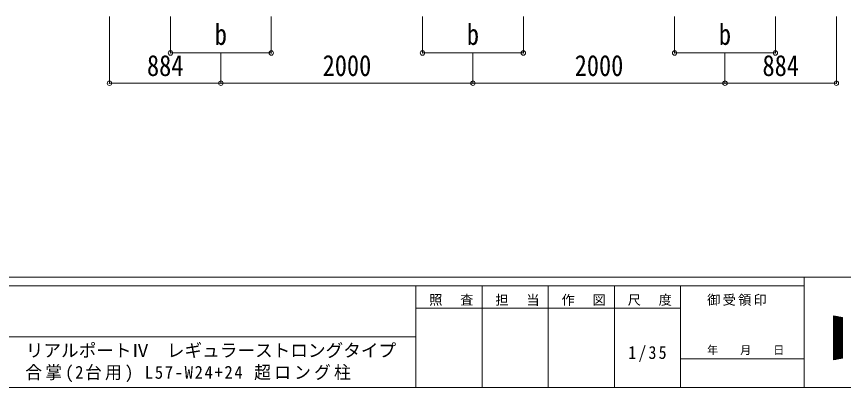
# Model space of a CAD drawing. Units: millimetres at full size, sheet at 1:35. Extents: x -9783 to 9892, y -6828 to 6752.
# Drawn here: x 36 to 6598, y -6828 to -3886 of the extents above; entities that cross this region are included whole.
import ezdxf
from ezdxf.enums import TextEntityAlignment as Align

# ---------------------------------------------------------------- set-up
doc = ezdxf.new("R2010")
doc.units = ezdxf.units.MM
doc.header["$LTSCALE"] = 35
doc.header["$PDMODE"] = 32
doc.header["$PDSIZE"] = 35
doc.layers.add('0-A_寸法', color=6, linetype='Continuous', lineweight=9)
doc.layers.add('F-0_240', color=7, linetype='Continuous', lineweight=9)
doc.styles.add('ＭＳ ゴシック', font='')
doc.styles.get('ＭＳ ゴシック').set_extended_font_data('MS Gothic')

msp = doc.modelspace()

# ---------------------------------------------------------------- linework, layer by layer
at = {"layer": '0-A_寸法'}
for p, q in [((773.64, -4414.56), (773.64, -3885.62)), ((1257.63, -4174.58), (1257.63, -3885.62)), ((2057.63, -4174.58), (2057.63, -3885.62)), ((3257.63, -4174.58), (3257.63, -3885.62)), ((4057.63, -4174.58), (4057.63, -3885.62)), ((5257.63, -4174.58), (5257.63, -3885.62)), ((6057.63, -4174.58), (6057.63, -3885.62)), ((6541.62, -4414.56), (6541.62, -3885.62)), ((1257.63, -4174.58), (2057.63, -4174.58)), ((1657.63, -4414.56), (1657.63, -4174.58)), ((3257.63, -4174.58), (4057.63, -4174.58)), ((3657.63, -4414.56), (3657.63, -4174.58)), ((5257.63, -4174.58), (6057.63, -4174.58)), ((5657.63, -4414.56), (5657.63, -4174.58)), ((773.64, -4414.56), (1657.63, -4414.56)), ((1657.63, -4414.56), (3657.63, -4414.56)), ((5657.63, -4414.56), (3657.63, -4414.56)), ((5657.63, -4414.56), (6541.62, -4414.56))]:
    msp.add_line(p, q, dxfattribs=at)
for p in [(1257.63, -4174.58), (2057.63, -4174.58), (3257.63, -4174.58), (4057.63, -4174.58), (5257.63, -4174.58), (6057.63, -4174.58), (773.64, -4414.56), (1657.63, -4414.56), (3657.63, -4414.56), (5657.63, -4414.56), (6541.62, -4414.56)]:
    msp.add_point(p, dxfattribs=at)
at = {"layer": 'F-0_240', "color": 5}
for p, q in [((-9783.03, -5953.1), (9396.97, -5953.1)), ((6285.75, -5953.1), (6285.75, -6828.1)), ((-9783.03, -6023.1), (6285.75, -6023.1)), ((3205.75, -6023.1), (3205.75, -6828.1)), ((3730.75, -6023.1), (3730.75, -6828.1)), ((4255.75, -6023.1), (4255.75, -6828.1)), ((4780.75, -6023.1), (4780.75, -6828.1)), ((5305.75, -6023.1), (5305.75, -6828.1)), ((3205.75, -6198.1), (5305.75, -6198.1)), ((-3969.25, -6425.6), (3205.75, -6425.6)), ((5305.75, -6600.6), (6285.75, -6600.6)), ((-9783.03, -6828.1), (9396.97, -6828.1))]:
    msp.add_line(p, q, dxfattribs=at)
at = {"layer": 'F-0_240'}
for p, q in [((6519.04, -6259.47), (6589.04, -6274.05)), ((6519.04, -6259.47), (6519.04, -6609.47)), ((6519.04, -6262.76), (6534.85, -6262.76)), ((6519.04, -6266.26), (6551.65, -6266.26)), ((6519.04, -6269.76), (6568.45, -6269.76)), ((6519.04, -6273.26), (6585.25, -6273.26)), ((6519.04, -6276.76), (6589.04, -6276.76)), ((6519.04, -6280.26), (6589.04, -6280.26)), ((6519.04, -6283.76), (6589.04, -6283.76)), ((6519.04, -6287.26), (6589.04, -6287.26)), ((6519.04, -6290.76), (6589.04, -6290.76)), ((6519.04, -6294.26), (6589.04, -6294.26)), ((6519.04, -6297.76), (6589.04, -6297.76)), ((6521.12, -6609.03), (6521.12, -6259.9)), ((6524.62, -6608.3), (6524.62, -6260.63)), ((6528.12, -6607.58), (6528.12, -6261.36)), ((6531.62, -6606.85), (6531.62, -6262.09)), ((6535.12, -6606.12), (6535.12, -6262.81)), ((6538.62, -6605.39), (6538.62, -6263.54)), ((6542.12, -6604.66), (6542.12, -6264.27)), ((6545.62, -6603.93), (6545.62, -6265)), ((6549.12, -6603.2), (6549.12, -6265.73)), ((6552.62, -6602.47), (6552.62, -6266.46)), ((6556.12, -6601.74), (6556.12, -6267.19)), ((6559.62, -6601.01), (6559.62, -6267.92)), ((6563.12, -6600.28), (6563.12, -6268.65)), ((6566.62, -6599.55), (6566.62, -6269.38)), ((6570.12, -6598.83), (6570.12, -6270.11)), ((6573.62, -6598.1), (6573.62, -6270.84)), ((6577.12, -6597.37), (6577.12, -6271.56)), ((6580.62, -6596.64), (6580.62, -6272.29)), ((6584.12, -6595.91), (6584.12, -6273.02)), ((6587.62, -6595.18), (6587.62, -6273.75)), ((6589.04, -6274.05), (6589.04, -6594.88)), ((6519.04, -6301.26), (6589.04, -6301.26)), ((6519.04, -6304.76), (6589.04, -6304.76)), ((6519.04, -6308.26), (6589.04, -6308.26)), ((6519.04, -6311.76), (6589.04, -6311.76)), ((6519.04, -6315.26), (6589.04, -6315.26)), ((6519.04, -6318.76), (6589.04, -6318.76)), ((6519.04, -6322.26), (6589.04, -6322.26)), ((6519.04, -6325.76), (6589.04, -6325.76)), ((6519.04, -6329.26), (6589.04, -6329.26)), ((6519.04, -6332.76), (6589.04, -6332.76)), ((6519.04, -6336.26), (6589.04, -6336.26)), ((6519.04, -6339.76), (6589.04, -6339.76)), ((6519.04, -6343.26), (6589.04, -6343.26)), ((6519.04, -6346.76), (6589.04, -6346.76)), ((6519.04, -6350.26), (6589.04, -6350.26)), ((6519.04, -6353.76), (6589.04, -6353.76)), ((6519.04, -6357.26), (6589.04, -6357.26)), ((6519.04, -6360.76), (6589.04, -6360.76)), ((6519.04, -6364.26), (6589.04, -6364.26)), ((6519.04, -6367.76), (6589.04, -6367.76)), ((6519.04, -6371.26), (6589.04, -6371.26)), ((6519.04, -6374.76), (6589.04, -6374.76)), ((6519.04, -6378.26), (6589.04, -6378.26)), ((6519.04, -6381.76), (6589.04, -6381.76)), ((6519.04, -6385.26), (6589.04, -6385.26)), ((6519.04, -6388.76), (6589.04, -6388.76)), ((6519.04, -6392.26), (6589.04, -6392.26)), ((6519.04, -6395.76), (6589.04, -6395.76)), ((6519.04, -6399.26), (6589.04, -6399.26)), ((6519.04, -6402.76), (6589.04, -6402.76)), ((6519.04, -6406.26), (6589.04, -6406.26)), ((6519.04, -6409.76), (6589.04, -6409.76)), ((6519.04, -6413.26), (6589.04, -6413.26)), ((6519.04, -6416.76), (6589.04, -6416.76)), ((6519.04, -6420.26), (6589.04, -6420.26)), ((6519.04, -6423.76), (6589.04, -6423.76)), ((6519.04, -6427.26), (6589.04, -6427.26)), ((6519.04, -6430.76), (6589.04, -6430.76)), ((6519.04, -6434.26), (6589.04, -6434.26)), ((6519.04, -6437.76), (6589.04, -6437.76)), ((6519.04, -6441.26), (6589.04, -6441.26)), ((6519.04, -6444.76), (6589.04, -6444.76)), ((6519.04, -6448.26), (6589.04, -6448.26)), ((6519.04, -6451.76), (6589.04, -6451.76)), ((6519.04, -6455.26), (6589.04, -6455.26)), ((6519.04, -6458.76), (6589.04, -6458.76)), ((6519.04, -6462.26), (6589.04, -6462.26)), ((6519.04, -6465.76), (6589.04, -6465.76)), ((6519.04, -6469.26), (6589.04, -6469.26)), ((6519.04, -6472.76), (6589.04, -6472.76)), ((6519.04, -6476.26), (6589.04, -6476.26)), ((6519.04, -6479.76), (6589.04, -6479.76)), ((6519.04, -6483.26), (6589.04, -6483.26)), ((6519.04, -6486.76), (6589.04, -6486.76)), ((6519.04, -6490.26), (6589.04, -6490.26)), ((6519.04, -6493.76), (6589.04, -6493.76)), ((6519.04, -6497.26), (6589.04, -6497.26)), ((6519.04, -6500.76), (6589.04, -6500.76)), ((6519.04, -6504.26), (6589.04, -6504.26)), ((6519.04, -6507.76), (6589.04, -6507.76)), ((6519.04, -6511.26), (6589.04, -6511.26)), ((6519.04, -6514.76), (6589.04, -6514.76)), ((6519.04, -6518.26), (6589.04, -6518.26)), ((6519.04, -6521.76), (6589.04, -6521.76)), ((6519.04, -6525.26), (6589.04, -6525.26)), ((6519.04, -6528.76), (6589.04, -6528.76)), ((6519.04, -6532.26), (6589.04, -6532.26)), ((6519.04, -6535.76), (6589.04, -6535.76)), ((6519.04, -6539.26), (6589.04, -6539.26)), ((6519.04, -6542.76), (6589.04, -6542.76)), ((6519.04, -6546.26), (6589.04, -6546.26)), ((6519.04, -6549.76), (6589.04, -6549.76)), ((6519.04, -6553.26), (6589.04, -6553.26)), ((6519.04, -6556.76), (6589.04, -6556.76)), ((6519.04, -6560.26), (6589.04, -6560.26)), ((6519.04, -6563.76), (6589.04, -6563.76)), ((6519.04, -6567.26), (6589.04, -6567.26)), ((6519.04, -6570.76), (6589.04, -6570.76)), ((6519.04, -6574.26), (6589.04, -6574.26)), ((6519.04, -6577.76), (6589.04, -6577.76)), ((6519.04, -6581.26), (6589.04, -6581.26)), ((6519.04, -6584.76), (6589.04, -6584.76)), ((6519.04, -6588.26), (6589.04, -6588.26)), ((6519.04, -6591.76), (6589.04, -6591.76)), ((6589.04, -6594.88), (6519.04, -6609.47)), ((6519.04, -6595.26), (6587.23, -6595.26)), ((6519.04, -6598.76), (6570.43, -6598.76)), ((6519.04, -6602.26), (6553.63, -6602.26)), ((6519.04, -6605.76), (6536.83, -6605.76)), ((6519.04, -6609.26), (6520.03, -6609.26))]:
    msp.add_line(p, q, dxfattribs=at)

# ---------------------------------------------------------------- texts
at = {"layer": '0-A_寸法', "color": 7, "style": 'ＭＳ ゴシック', "width": 0.85}
for s, p in [('b', (1609.5, -4160.21)), ('b', (3609.5, -4160.21)), ('b', (5609.5, -4160.21)), ('884', (1071.26, -4407.56)), ('2000', (2465.13, -4407.56)), ('2000', (4465.13, -4407.56)), ('884', (5955.25, -4407.56))]:
    msp.add_text(s, height=166.8, dxfattribs=at).set_placement(p, align=Align.BOTTOM_LEFT)
at = {"layer": 'F-0_240', "style": 'ＭＳ ゴシック'}
for s, height, p in [('リアルポートⅣ\u3000レギュラーストロングタイプ', 102.6, (109.35, -6616.22)), ('年\u3000\u3000月\u3000\u3000日', 64.15, (5515.76, -6583.1))]:
    msp.add_text(s, height=height, dxfattribs=at).set_placement(p, align=Align.BOTTOM_LEFT)
at = {"layer": 'F-0_240', "attachment_point": 7, "style": 'ＭＳ ゴシック'}
for s, insert, char_height in [('\\T1.17;照\u3000査', (3310.76, -6180.6), 76.98), ('\\T1.17;担\u3000当', (3835.76, -6180.6), 76.98), ('\\T1.17;作\u3000図', (4360.75, -6180.6), 76.98), ('\\T1.17;尺\u3000度', (4885.76, -6180.6), 76.98), ('\\T1.17;御受領印', (5515.75, -6180.6), 76.98), ('\\T1.28;\\W0.9;1/35', (4890.13, -6626.85), 102.6), ('\\T1.19;\\W0.95;合掌(2台用)\\~L57-W24+24\\~超ロング柱', (105.77, -6786.55), 102.6)]:
    msp.add_mtext(s, dxfattribs=dict(at, insert=insert, char_height=char_height))

doc.saveas('drawing.dxf')
